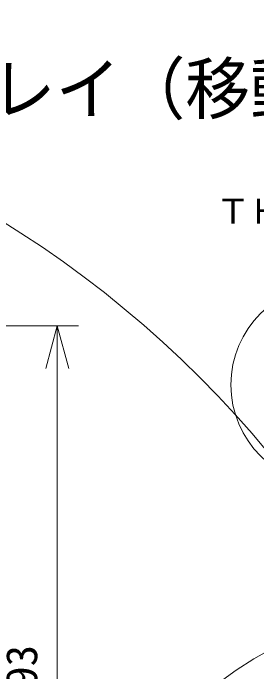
# Model space of a CAD drawing. Units: millimetres, scale not verified. Extents: x -4448 to 4505, y -700 to 8946.
# Drawn here: x 3.82 to 18.1, y 20.71 to 59.27 of the extents above; entities that cross this region are included whole.
import ezdxf
from ezdxf.enums import TextEntityAlignment as Align

# ---------------------------------------------------------------- set-up
doc = ezdxf.new("R2010")
doc.units = ezdxf.units.MM
doc.header["$LTSCALE"] = 0.125
for name, color, linetype, lineweight in [('0-0_0', 7, 'Continuous', 18), ('0-4_SUNPO', 3, 'Continuous', 18), ('0-5_GAIKEI', 1, 'Continuous', 18)]:
    doc.layers.add(name, color=color, linetype=linetype, lineweight=lineweight)
doc.layers.add('0-2_MOJI1', color=7, linetype='Continuous')
doc.layers.add('0-6_TOUROKU', color=7, linetype='Continuous')
doc.styles.add('ＭＳ ゴシック', font='')
doc.styles.get('ＭＳ ゴシック').set_extended_font_data('MS Gothic')

# ---------------------------------------------------------------- blocks, each defined once
blk = doc.blocks.new('_Open30')
at = {"layer": '0-0_0'}
blk.add_line((0, 0), (-1, 0), dxfattribs=at)
blk.add_lwpolyline([(-1, 0.26795), (0, 0), (-1, -0.26795)], dxfattribs=at)
blk = doc.blocks.new('D7')
at = {"layer": '0-4_SUNPO'}
for p, q in [((185.4556, 102.4644), (201.1572, 102.4644)), ((199.9072, 55.1454), (199.9072, 99.9644))]:
    blk.add_line(p, q, dxfattribs=at)
at = {"layer": '0-4_SUNPO', "xscale": 2.5, "yscale": 2.5, "rotation": 90}
blk.add_blockref('_Open30', (199.9072, 102.4644), dxfattribs=at)
at = {"layer": '0-4_SUNPO', "color": 7, "style": 'ＭＳ ゴシック'}
blk.add_text('1653～1993', height=1.833, rotation=90, dxfattribs=at).set_placement((199.2822, 71.3049), align=Align.BOTTOM_LEFT)

msp = doc.modelspace()

# ---------------------------------------------------------------- linework, layer by layer
at = {"layer": '0-5_GAIKEI', "color": 7}
for centre, radius in [((28.6818, 4469.5797), 4476.6484), ((31.9418, 650.0371), 657.1058)]:
    msp.add_circle(centre, radius, dxfattribs=at)
at = {"layer": '0-5_GAIKEI'}
for centre, radius in [((656.7017, -5.2343), 694.6934), ((683.9517, -5.2343), 694.6934), ((487.0563, -6.0478), 524.9482), ((514.3063, -6.0478), 524.9482), ((314.9292, -5.0949), 352.821), ((342.1792, -5.0949), 352.821), ((293.3808, -5.0514), 331.3725), ((320.6308, -5.0514), 331.3725), ((226.2628, -5.9889), 264.2546), ((253.5128, -5.9889), 264.2546), ((-29.3452, -6.167), 62.3832), ((22.4736, 37.518), 5.8899), ((31.1771, -0.3753), 25.5435), ((29.9274, 11.3822), 13.7198)]:
    msp.add_circle(centre, radius, dxfattribs=at)

# ---------------------------------------------------------------- block references
at = {"layer": '0-4_SUNPO'}
msp.add_blockref('D7', (-193.4976, -61.4996), dxfattribs=at)

# ---------------------------------------------------------------- texts
at = {"layer": '0-2_MOJI1', "style": 'ＭＳ ゴシック', "width": 0.95}
msp.add_text('ネットワークディスプレイ（移動式スタンド付）', height=2.933, dxfattribs=at).set_placement((-35.4976, 52.5004), align=Align.BOTTOM_LEFT)
at = {"layer": '0-6_TOUROKU', "style": 'ＭＳ ゴシック'}
msp.add_text('ＴＨ５０ＬＦＣ７０Ｊ+ＴＹＳＴ５０ＰＢ２', height=1.466, dxfattribs=at).set_placement((15.7023, 46.5004), align=Align.BOTTOM_LEFT)

doc.saveas('drawing.dxf')
